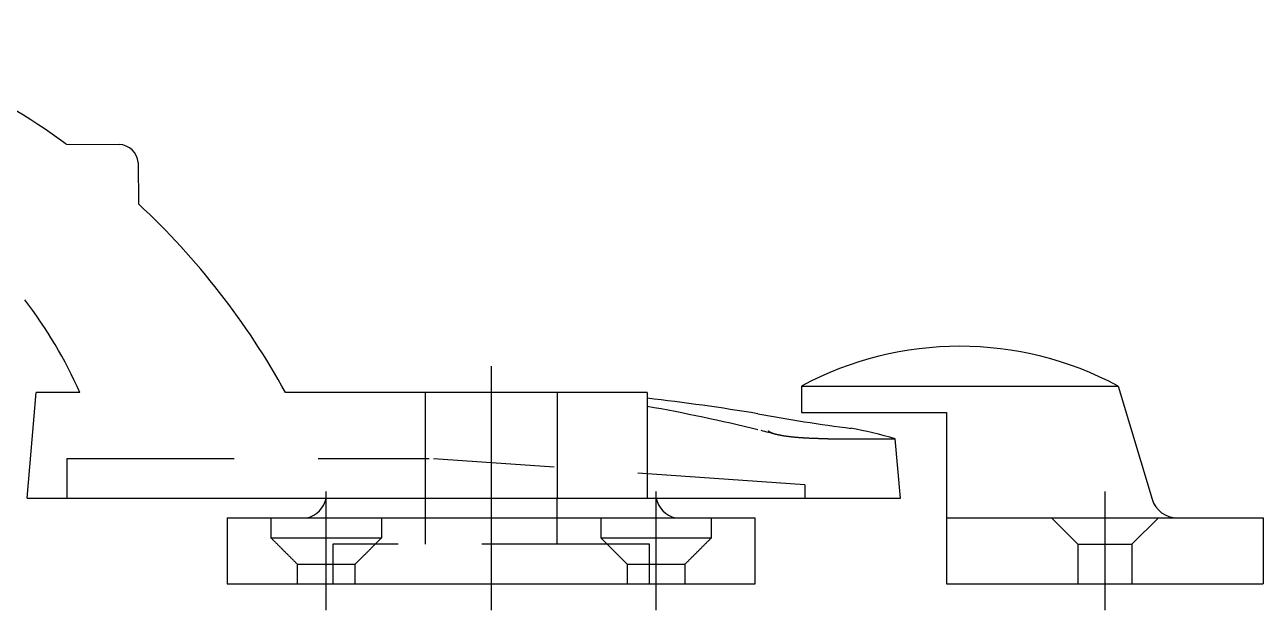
# Model space of a CAD drawing. Extents: x -128 to 60, y -136 to 42.
# Drawn here: x -35.4 to 58.5, y -119.2 to -74.8 of the extents above; entities that cross this region are included whole.
import ezdxf

# ---------------------------------------------------------------- set-up
doc = ezdxf.new("R2010")
doc.units = 0
doc.linetypes.add('CENTER', pattern=[50.8, 31.75, -6.35, 6.35, -6.35])
doc.linetypes.add('DASHED', pattern=[19.05, 12.7, -6.35])
doc.layers.get('0').update_dxf_attribs({"linetype": 'CONTINUOUS'})
doc.layers.add('CENTER', color=1, linetype='CONTINUOUS')

msp = doc.modelspace()

# ---------------------------------------------------------------- linework, layer by layer
at = {"color": 7, "linetype": 'CONTINUOUS'}
for p, q in [((-32.24, -83.819), (-28.205, -83.838)), ((-26.789, -85.209), (-26.754, -88.353)), ((23.492, -102.155), (47.492, -102.155)), ((23.492, -102.155), (23.492, -104.155)), ((47.492, -102.155), (50.064, -110.73)), ((-35.2, -110.655), (-34.5, -102.659)), ((-31.2, -102.659), (-34.5, -102.659)), ((11.8, -102.659), (-15.604, -102.659)), ((11.8, -102.659), (11.8, -110.655)), ((23.492, -104.155), (34.492, -104.155)), ((34.492, -104.155), (34.492, -109.656)), ((25.498, -106.155), (30.606, -106.155)), ((31, -110.655), (30.606, -106.155)), ((34.492, -109.656), (34.492, -117.155)), ((-35.2, -110.655), (31, -110.655)), ((-12.522, -110.655), (12.478, -110.655)), ((-20.022, -112.155), (19.978, -112.155)), ((-20.022, -112.155), (-20.022, -117.155)), ((19.978, -117.155), (19.978, -112.155)), ((34.492, -112.155), (58.492, -112.155)), ((58.492, -112.155), (58.492, -117.155)), ((-20.022, -117.155), (19.978, -117.155)), ((34.492, -117.155), (58.492, -117.155))]:
    msp.add_line(p, q, dxfattribs=at)
at = {"color": 3, "linetype": 'DASHED'}
for p, q in [((-5.024, -102.649), (-5.024, -110.645)), ((4.979, -102.659), (4.979, -110.655)), ((-32.19, -107.645), (-32.19, -110.645)), ((-32.19, -107.655), (-4.732, -107.655)), ((23.762, -109.655), (-4.398, -107.667)), ((23.762, -109.655), (23.762, -110.655)), ((42.442, -112.155), (44.442, -114.155)), ((50.542, -112.155), (48.542, -114.155)), ((-16.722, -113.655), (-8.322, -113.655)), ((11.978, -114.155), (-12.022, -114.155)), ((8.278, -113.655), (16.678, -113.655)), ((44.442, -114.155), (44.442, -117.155)), ((44.442, -114.155), (48.542, -114.155)), ((48.542, -114.155), (48.542, -117.155)), ((-14.722, -115.655), (-10.322, -115.655)), ((10.278, -115.655), (14.678, -115.655))]:
    msp.add_line(p, q, dxfattribs=at)
at = {"color": 7, "linetype": 'CONTINUOUS'}
msp.add_polyline3d([(25.498, -106.155, 0), (25.445, -106.155, 0), (25.393, -106.155, 0), (25.34, -106.155, 0), (25.288, -106.155, 0), (25.235, -106.154, 0), (25.183, -106.154, 0), (25.13, -106.153, 0), (25.078, -106.153, 0), (25.026, -106.152, 0), (24.973, -106.151, 0), (24.921, -106.15, 0), (24.869, -106.149, 0), (24.817, -106.148, 0), (24.765, -106.147, 0), (24.713, -106.146, 0), (24.662, -106.144, 0), (24.61, -106.143, 0), (24.558, -106.141, 0), (24.507, -106.14, 0), (24.456, -106.138, 0), (24.405, -106.136, 0), (24.354, -106.134, 0), (24.303, -106.132, 0), (24.252, -106.13, 0), (24.202, -106.128, 0), (24.151, -106.126, 0), (24.101, -106.124, 0), (24.052, -106.121, 0), (24.002, -106.119, 0), (23.952, -106.116, 0), (23.903, -106.114, 0), (23.854, -106.111, 0), (23.805, -106.108, 0), (23.756, -106.105, 0), (23.708, -106.102, 0), (23.66, -106.099, 0), (23.612, -106.096, 0), (23.564, -106.093, 0), (23.517, -106.09, 0), (23.47, -106.086, 0), (23.423, -106.083, 0), (23.376, -106.079, 0), (23.33, -106.076, 0), (23.284, -106.072, 0), (23.238, -106.068, 0), (23.193, -106.065, 0), (23.148, -106.061, 0), (23.103, -106.057, 0), (23.059, -106.053, 0), (23.015, -106.048, 0), (22.971, -106.044, 0), (22.927, -106.04, 0), (22.884, -106.036, 0), (22.842, -106.031, 0), (22.799, -106.027, 0), (22.757, -106.022, 0), (22.716, -106.018, 0), (22.674, -106.013, 0), (22.634, -106.008, 0), (22.593, -106.003, 0), (22.553, -105.998, 0), (22.514, -105.994, 0), (22.474, -105.988, 0), (22.435, -105.983, 0), (22.397, -105.978, 0), (22.359, -105.973, 0), (22.321, -105.968, 0), (22.284, -105.962, 0), (22.247, -105.957, 0), (22.211, -105.951, 0), (22.175, -105.946, 0), (22.14, -105.94, 0), (22.105, -105.935, 0), (22.071, -105.929, 0), (22.037, -105.923, 0), (22.003, -105.917, 0), (21.97, -105.912, 0), (21.938, -105.906, 0), (21.905, -105.9, 0), (21.874, -105.894, 0), (21.843, -105.888, 0), (21.812, -105.881, 0), (21.782, -105.875, 0), (21.752, -105.869, 0), (21.723, -105.863, 0), (21.695, -105.856, 0), (21.667, -105.85, 0), (21.639, -105.843, 0), (21.612, -105.837, 0), (21.586, -105.83, 0), (21.56, -105.824, 0), (21.534, -105.817, 0), (21.509, -105.811, 0), (21.485, -105.804, 0), (21.461, -105.797, 0), (21.438, -105.79, 0), (21.415, -105.784, 0), (21.393, -105.777, 0), (21.371, -105.77, 0), (21.35, -105.763, 0), (21.33, -105.756, 0), (21.31, -105.749, 0), (21.291, -105.742, 0), (21.272, -105.735, 0), (21.254, -105.728, 0), (21.236, -105.721, 0), (21.219, -105.714, 0), (21.203, -105.706, 0), (21.187, -105.699, 0), (21.171, -105.692, 0), (21.157, -105.685, 0), (21.143, -105.677, 0), (21.129, -105.67, 0), (21.116, -105.663, 0), (21.104, -105.656, 0), (21.092, -105.648, 0), (21.081, -105.641, 0), (21.07, -105.633, 0), (21.061, -105.626, 0), (21.051, -105.619, 0), (21.042, -105.611, 0), (21.034, -105.604, 0), (21.027, -105.596, 0), (21.02, -105.589, 0), (21.014, -105.581, 0), (21.008, -105.574, 0), (21.003, -105.566, 0), (20.998, -105.559, 0)], dxfattribs=at)
at = {"color": 3}
for points in [[(-5.022, -110.655, 0), (-5.022, -110.711, 0), (-5.022, -110.767, 0), (-5.022, -110.822, 0), (-5.022, -110.878, 0), (-5.022, -110.933, 0), (-5.022, -110.989, 0), (-5.022, -111.044, 0), (-5.022, -111.1, 0), (-5.022, -111.155, 0), (-5.022, -111.211, 0), (-5.022, -111.267, 0), (-5.022, -111.322, 0), (-5.022, -111.378, 0), (-5.022, -111.433, 0), (-5.022, -111.489, 0), (-5.022, -111.544, 0), (-5.022, -111.6, 0), (-5.022, -111.655, 0), (-5.022, -111.711, 0), (-5.022, -111.767, 0), (-5.022, -111.822, 0), (-5.022, -111.878, 0), (-5.022, -111.933, 0), (-5.022, -111.989, 0), (-5.022, -112.044, 0), (-5.022, -112.1, 0), (-5.022, -112.155, 0), (-5.022, -112.211, 0), (-5.022, -112.267, 0), (-5.022, -112.322, 0), (-5.022, -112.378, 0), (-5.022, -112.433, 0), (-5.022, -112.489, 0), (-5.022, -112.544, 0), (-5.022, -112.6, 0), (-5.022, -112.655, 0), (-5.022, -112.711, 0), (-5.022, -112.767, 0), (-5.022, -112.822, 0), (-5.022, -112.878, 0), (-5.022, -112.933, 0), (-5.022, -112.989, 0), (-5.022, -113.044, 0), (-5.022, -113.1, 0), (-5.022, -113.155, 0), (-5.022, -113.211, 0), (-5.022, -113.267, 0), (-5.022, -113.322, 0), (-5.022, -113.378, 0), (-5.022, -113.433, 0), (-5.022, -113.489, 0), (-5.022, -113.544, 0), (-5.022, -113.6, 0), (-5.022, -113.655, 0), (-5.022, -113.711, 0), (-5.022, -113.767, 0), (-5.022, -113.822, 0), (-5.022, -113.878, 0), (-5.022, -113.933, 0), (-5.022, -113.989, 0), (-5.022, -114.044, 0), (-5.022, -114.1, 0), (-5.022, -114.155, 0)], [(4.978, -114.155, 0), (4.978, -114.1, 0), (4.978, -114.044, 0), (4.978, -113.989, 0), (4.978, -113.933, 0), (4.978, -113.878, 0), (4.978, -113.822, 0), (4.978, -113.767, 0), (4.978, -113.711, 0), (4.978, -113.655, 0), (4.978, -113.6, 0), (4.978, -113.544, 0), (4.978, -113.489, 0), (4.978, -113.433, 0), (4.978, -113.378, 0), (4.978, -113.322, 0), (4.978, -113.267, 0), (4.978, -113.211, 0), (4.978, -113.155, 0), (4.978, -113.1, 0), (4.978, -113.044, 0), (4.978, -112.989, 0), (4.978, -112.933, 0), (4.978, -112.878, 0), (4.978, -112.822, 0), (4.978, -112.767, 0), (4.978, -112.711, 0), (4.978, -112.655, 0), (4.978, -112.6, 0), (4.978, -112.544, 0), (4.978, -112.489, 0), (4.978, -112.433, 0), (4.978, -112.378, 0), (4.978, -112.322, 0), (4.978, -112.267, 0), (4.978, -112.211, 0), (4.978, -112.155, 0), (4.978, -112.1, 0), (4.978, -112.044, 0), (4.978, -111.989, 0), (4.978, -111.933, 0), (4.978, -111.878, 0), (4.978, -111.822, 0), (4.978, -111.767, 0), (4.978, -111.711, 0), (4.978, -111.655, 0), (4.978, -111.6, 0), (4.978, -111.544, 0), (4.978, -111.489, 0), (4.978, -111.433, 0), (4.978, -111.378, 0), (4.978, -111.322, 0), (4.978, -111.267, 0), (4.978, -111.211, 0), (4.978, -111.155, 0), (4.978, -111.1, 0), (4.978, -111.044, 0), (4.978, -110.989, 0), (4.978, -110.933, 0), (4.978, -110.878, 0), (4.978, -110.822, 0), (4.978, -110.767, 0), (4.978, -110.711, 0), (4.978, -110.655, 0)], [(-16.722, -112.155, 0), (-16.722, -112.179, 0), (-16.722, -112.203, 0), (-16.722, -112.227, 0), (-16.722, -112.251, 0), (-16.722, -112.274, 0), (-16.722, -112.298, 0), (-16.722, -112.322, 0), (-16.722, -112.346, 0), (-16.722, -112.37, 0), (-16.722, -112.394, 0), (-16.722, -112.417, 0), (-16.722, -112.441, 0), (-16.722, -112.465, 0), (-16.722, -112.489, 0), (-16.722, -112.513, 0), (-16.722, -112.536, 0), (-16.722, -112.56, 0), (-16.722, -112.584, 0), (-16.722, -112.608, 0), (-16.722, -112.632, 0), (-16.722, -112.655, 0), (-16.722, -112.679, 0), (-16.722, -112.703, 0), (-16.722, -112.727, 0), (-16.722, -112.751, 0), (-16.722, -112.774, 0), (-16.722, -112.798, 0), (-16.722, -112.822, 0), (-16.722, -112.846, 0), (-16.722, -112.87, 0), (-16.722, -112.894, 0), (-16.722, -112.917, 0), (-16.722, -112.941, 0), (-16.722, -112.965, 0), (-16.722, -112.989, 0), (-16.722, -113.013, 0), (-16.722, -113.036, 0), (-16.722, -113.06, 0), (-16.722, -113.084, 0), (-16.722, -113.108, 0), (-16.722, -113.132, 0), (-16.722, -113.155, 0), (-16.722, -113.179, 0), (-16.722, -113.203, 0), (-16.722, -113.227, 0), (-16.722, -113.251, 0), (-16.722, -113.274, 0), (-16.722, -113.298, 0), (-16.722, -113.322, 0), (-16.722, -113.346, 0), (-16.722, -113.37, 0), (-16.722, -113.394, 0), (-16.722, -113.417, 0), (-16.722, -113.441, 0), (-16.722, -113.465, 0), (-16.722, -113.489, 0), (-16.722, -113.513, 0), (-16.722, -113.536, 0), (-16.722, -113.56, 0), (-16.722, -113.584, 0), (-16.722, -113.608, 0), (-16.722, -113.632, 0), (-16.722, -113.655, 0)], [(-8.322, -113.655, 0), (-8.322, -113.632, 0), (-8.322, -113.608, 0), (-8.322, -113.584, 0), (-8.322, -113.56, 0), (-8.322, -113.536, 0), (-8.322, -113.513, 0), (-8.322, -113.489, 0), (-8.322, -113.465, 0), (-8.322, -113.441, 0), (-8.322, -113.417, 0), (-8.322, -113.394, 0), (-8.322, -113.37, 0), (-8.322, -113.346, 0), (-8.322, -113.322, 0), (-8.322, -113.298, 0), (-8.322, -113.274, 0), (-8.322, -113.251, 0), (-8.322, -113.227, 0), (-8.322, -113.203, 0), (-8.322, -113.179, 0), (-8.322, -113.155, 0), (-8.322, -113.132, 0), (-8.322, -113.108, 0), (-8.322, -113.084, 0), (-8.322, -113.06, 0), (-8.322, -113.036, 0), (-8.322, -113.013, 0), (-8.322, -112.989, 0), (-8.322, -112.965, 0), (-8.322, -112.941, 0), (-8.322, -112.917, 0), (-8.322, -112.894, 0), (-8.322, -112.87, 0), (-8.322, -112.846, 0), (-8.322, -112.822, 0), (-8.322, -112.798, 0), (-8.322, -112.774, 0), (-8.322, -112.751, 0), (-8.322, -112.727, 0), (-8.322, -112.703, 0), (-8.322, -112.679, 0), (-8.322, -112.655, 0), (-8.322, -112.632, 0), (-8.322, -112.608, 0), (-8.322, -112.584, 0), (-8.322, -112.56, 0), (-8.322, -112.536, 0), (-8.322, -112.513, 0), (-8.322, -112.489, 0), (-8.322, -112.465, 0), (-8.322, -112.441, 0), (-8.322, -112.417, 0), (-8.322, -112.394, 0), (-8.322, -112.37, 0), (-8.322, -112.346, 0), (-8.322, -112.322, 0), (-8.322, -112.298, 0), (-8.322, -112.274, 0), (-8.322, -112.251, 0), (-8.322, -112.227, 0), (-8.322, -112.203, 0), (-8.322, -112.179, 0), (-8.322, -112.155, 0)], [(8.278, -112.155, 0), (8.278, -112.179, 0), (8.278, -112.203, 0), (8.278, -112.227, 0), (8.278, -112.251, 0), (8.278, -112.274, 0), (8.278, -112.298, 0), (8.278, -112.322, 0), (8.278, -112.346, 0), (8.278, -112.37, 0), (8.278, -112.394, 0), (8.278, -112.417, 0), (8.278, -112.441, 0), (8.278, -112.465, 0), (8.278, -112.489, 0), (8.278, -112.513, 0), (8.278, -112.536, 0), (8.278, -112.56, 0), (8.278, -112.584, 0), (8.278, -112.608, 0), (8.278, -112.632, 0), (8.278, -112.655, 0), (8.278, -112.679, 0), (8.278, -112.703, 0), (8.278, -112.727, 0), (8.278, -112.751, 0), (8.278, -112.774, 0), (8.278, -112.798, 0), (8.278, -112.822, 0), (8.278, -112.846, 0), (8.278, -112.87, 0), (8.278, -112.894, 0), (8.278, -112.917, 0), (8.278, -112.941, 0), (8.278, -112.965, 0), (8.278, -112.989, 0), (8.278, -113.013, 0), (8.278, -113.036, 0), (8.278, -113.06, 0), (8.278, -113.084, 0), (8.278, -113.108, 0), (8.278, -113.132, 0), (8.278, -113.155, 0), (8.278, -113.179, 0), (8.278, -113.203, 0), (8.278, -113.227, 0), (8.278, -113.251, 0), (8.278, -113.274, 0), (8.278, -113.298, 0), (8.278, -113.322, 0), (8.278, -113.346, 0), (8.278, -113.37, 0), (8.278, -113.394, 0), (8.278, -113.417, 0), (8.278, -113.441, 0), (8.278, -113.465, 0), (8.278, -113.489, 0), (8.278, -113.513, 0), (8.278, -113.536, 0), (8.278, -113.56, 0), (8.278, -113.584, 0), (8.278, -113.608, 0), (8.278, -113.632, 0), (8.278, -113.655, 0)], [(16.678, -113.655, 0), (16.678, -113.632, 0), (16.678, -113.608, 0), (16.678, -113.584, 0), (16.678, -113.56, 0), (16.678, -113.536, 0), (16.678, -113.513, 0), (16.678, -113.489, 0), (16.678, -113.465, 0), (16.678, -113.441, 0), (16.678, -113.417, 0), (16.678, -113.394, 0), (16.678, -113.37, 0), (16.678, -113.346, 0), (16.678, -113.322, 0), (16.678, -113.298, 0), (16.678, -113.274, 0), (16.678, -113.251, 0), (16.678, -113.227, 0), (16.678, -113.203, 0), (16.678, -113.179, 0), (16.678, -113.155, 0), (16.678, -113.132, 0), (16.678, -113.108, 0), (16.678, -113.084, 0), (16.678, -113.06, 0), (16.678, -113.036, 0), (16.678, -113.013, 0), (16.678, -112.989, 0), (16.678, -112.965, 0), (16.678, -112.941, 0), (16.678, -112.917, 0), (16.678, -112.894, 0), (16.678, -112.87, 0), (16.678, -112.846, 0), (16.678, -112.822, 0), (16.678, -112.798, 0), (16.678, -112.774, 0), (16.678, -112.751, 0), (16.678, -112.727, 0), (16.678, -112.703, 0), (16.678, -112.679, 0), (16.678, -112.655, 0), (16.678, -112.632, 0), (16.678, -112.608, 0), (16.678, -112.584, 0), (16.678, -112.56, 0), (16.678, -112.536, 0), (16.678, -112.513, 0), (16.678, -112.489, 0), (16.678, -112.465, 0), (16.678, -112.441, 0), (16.678, -112.417, 0), (16.678, -112.394, 0), (16.678, -112.37, 0), (16.678, -112.346, 0), (16.678, -112.322, 0), (16.678, -112.298, 0), (16.678, -112.274, 0), (16.678, -112.251, 0), (16.678, -112.227, 0), (16.678, -112.203, 0), (16.678, -112.179, 0), (16.678, -112.155, 0)], [(-16.722, -113.655, 0), (-16.691, -113.687, 0), (-16.659, -113.719, 0), (-16.627, -113.751, 0), (-16.595, -113.782, 0), (-16.564, -113.814, 0), (-16.532, -113.846, 0), (-16.5, -113.878, 0), (-16.468, -113.909, 0), (-16.437, -113.941, 0), (-16.405, -113.973, 0), (-16.373, -114.005, 0), (-16.341, -114.036, 0), (-16.31, -114.068, 0), (-16.278, -114.1, 0), (-16.246, -114.132, 0), (-16.214, -114.163, 0), (-16.183, -114.195, 0), (-16.151, -114.227, 0), (-16.119, -114.259, 0), (-16.087, -114.29, 0), (-16.056, -114.322, 0), (-16.024, -114.354, 0), (-15.992, -114.386, 0), (-15.96, -114.417, 0), (-15.929, -114.449, 0), (-15.897, -114.481, 0), (-15.865, -114.513, 0), (-15.834, -114.544, 0), (-15.802, -114.576, 0), (-15.77, -114.608, 0), (-15.738, -114.64, 0), (-15.707, -114.671, 0), (-15.675, -114.703, 0), (-15.643, -114.735, 0), (-15.611, -114.767, 0), (-15.579, -114.798, 0), (-15.548, -114.83, 0), (-15.516, -114.862, 0), (-15.484, -114.894, 0), (-15.453, -114.925, 0), (-15.421, -114.957, 0), (-15.389, -114.989, 0), (-15.357, -115.02, 0), (-15.325, -115.052, 0), (-15.294, -115.084, 0), (-15.262, -115.116, 0), (-15.23, -115.147, 0), (-15.198, -115.179, 0), (-15.167, -115.211, 0), (-15.135, -115.243, 0), (-15.103, -115.274, 0), (-15.072, -115.306, 0), (-15.04, -115.338, 0), (-15.008, -115.37, 0), (-14.976, -115.401, 0), (-14.945, -115.433, 0), (-14.913, -115.465, 0), (-14.881, -115.497, 0), (-14.849, -115.528, 0), (-14.818, -115.56, 0), (-14.786, -115.592, 0), (-14.754, -115.624, 0), (-14.722, -115.655, 0)], [(-12.022, -114.155, 0), (-12.022, -114.203, 0), (-12.022, -114.251, 0), (-12.022, -114.298, 0), (-12.022, -114.346, 0), (-12.022, -114.394, 0), (-12.022, -114.441, 0), (-12.022, -114.489, 0), (-12.022, -114.536, 0), (-12.022, -114.584, 0), (-12.022, -114.632, 0), (-12.022, -114.679, 0), (-12.022, -114.727, 0), (-12.022, -114.774, 0), (-12.022, -114.822, 0), (-12.022, -114.87, 0), (-12.022, -114.917, 0), (-12.022, -114.965, 0), (-12.022, -115.013, 0), (-12.022, -115.06, 0), (-12.022, -115.108, 0), (-12.022, -115.155, 0), (-12.022, -115.203, 0), (-12.022, -115.251, 0), (-12.022, -115.298, 0), (-12.022, -115.346, 0), (-12.022, -115.394, 0), (-12.022, -115.441, 0), (-12.022, -115.489, 0), (-12.022, -115.536, 0), (-12.022, -115.584, 0), (-12.022, -115.632, 0), (-12.022, -115.679, 0), (-12.022, -115.727, 0), (-12.022, -115.774, 0), (-12.022, -115.822, 0), (-12.022, -115.87, 0), (-12.022, -115.917, 0), (-12.022, -115.965, 0), (-12.022, -116.013, 0), (-12.022, -116.06, 0), (-12.022, -116.108, 0), (-12.022, -116.155, 0), (-12.022, -116.203, 0), (-12.022, -116.251, 0), (-12.022, -116.298, 0), (-12.022, -116.346, 0), (-12.022, -116.394, 0), (-12.022, -116.441, 0), (-12.022, -116.489, 0), (-12.022, -116.536, 0), (-12.022, -116.584, 0), (-12.022, -116.632, 0), (-12.022, -116.679, 0), (-12.022, -116.727, 0), (-12.022, -116.774, 0), (-12.022, -116.822, 0), (-12.022, -116.87, 0), (-12.022, -116.917, 0), (-12.022, -116.965, 0), (-12.022, -117.013, 0), (-12.022, -117.06, 0), (-12.022, -117.108, 0), (-12.022, -117.155, 0)], [(-10.322, -115.655, 0), (-10.291, -115.624, 0), (-10.259, -115.592, 0), (-10.227, -115.56, 0), (-10.195, -115.528, 0), (-10.164, -115.497, 0), (-10.132, -115.465, 0), (-10.1, -115.433, 0), (-10.068, -115.401, 0), (-10.037, -115.37, 0), (-10.005, -115.338, 0), (-9.973, -115.306, 0), (-9.941, -115.274, 0), (-9.91, -115.243, 0), (-9.878, -115.211, 0), (-9.846, -115.179, 0), (-9.814, -115.147, 0), (-9.783, -115.116, 0), (-9.751, -115.084, 0), (-9.719, -115.052, 0), (-9.687, -115.02, 0), (-9.656, -114.989, 0), (-9.624, -114.957, 0), (-9.592, -114.925, 0), (-9.56, -114.894, 0), (-9.529, -114.862, 0), (-9.497, -114.83, 0), (-9.465, -114.798, 0), (-9.433, -114.767, 0), (-9.402, -114.735, 0), (-9.37, -114.703, 0), (-9.338, -114.671, 0), (-9.306, -114.64, 0), (-9.275, -114.608, 0), (-9.243, -114.576, 0), (-9.211, -114.544, 0), (-9.179, -114.513, 0), (-9.148, -114.481, 0), (-9.116, -114.449, 0), (-9.084, -114.417, 0), (-9.053, -114.386, 0), (-9.021, -114.354, 0), (-8.989, -114.322, 0), (-8.957, -114.29, 0), (-8.926, -114.259, 0), (-8.894, -114.227, 0), (-8.862, -114.195, 0), (-8.83, -114.163, 0), (-8.799, -114.132, 0), (-8.767, -114.1, 0), (-8.735, -114.068, 0), (-8.703, -114.036, 0), (-8.672, -114.005, 0), (-8.64, -113.973, 0), (-8.608, -113.941, 0), (-8.576, -113.909, 0), (-8.545, -113.878, 0), (-8.513, -113.846, 0), (-8.481, -113.814, 0), (-8.449, -113.782, 0), (-8.418, -113.751, 0), (-8.386, -113.719, 0), (-8.354, -113.687, 0), (-8.322, -113.655, 0)], [(8.278, -113.655, 0), (8.309, -113.687, 0), (8.341, -113.719, 0), (8.373, -113.751, 0), (8.405, -113.782, 0), (8.436, -113.814, 0), (8.468, -113.846, 0), (8.5, -113.878, 0), (8.532, -113.909, 0), (8.563, -113.941, 0), (8.595, -113.973, 0), (8.627, -114.005, 0), (8.659, -114.036, 0), (8.69, -114.068, 0), (8.722, -114.1, 0), (8.754, -114.132, 0), (8.786, -114.163, 0), (8.817, -114.195, 0), (8.849, -114.227, 0), (8.881, -114.259, 0), (8.913, -114.29, 0), (8.944, -114.322, 0), (8.976, -114.354, 0), (9.008, -114.386, 0), (9.04, -114.417, 0), (9.071, -114.449, 0), (9.103, -114.481, 0), (9.135, -114.513, 0), (9.167, -114.544, 0), (9.198, -114.576, 0), (9.23, -114.608, 0), (9.262, -114.64, 0), (9.294, -114.671, 0), (9.325, -114.703, 0), (9.357, -114.735, 0), (9.389, -114.767, 0), (9.421, -114.798, 0), (9.452, -114.83, 0), (9.484, -114.862, 0), (9.516, -114.894, 0), (9.547, -114.925, 0), (9.579, -114.957, 0), (9.611, -114.989, 0), (9.643, -115.02, 0), (9.674, -115.052, 0), (9.706, -115.084, 0), (9.738, -115.116, 0), (9.77, -115.147, 0), (9.801, -115.179, 0), (9.833, -115.211, 0), (9.865, -115.243, 0), (9.897, -115.274, 0), (9.928, -115.306, 0), (9.96, -115.338, 0), (9.992, -115.37, 0), (10.024, -115.401, 0), (10.055, -115.433, 0), (10.087, -115.465, 0), (10.119, -115.497, 0), (10.151, -115.528, 0), (10.182, -115.56, 0), (10.214, -115.592, 0), (10.246, -115.624, 0), (10.278, -115.655, 0)], [(11.978, -117.155, 0), (11.978, -117.108, 0), (11.978, -117.06, 0), (11.978, -117.013, 0), (11.978, -116.965, 0), (11.978, -116.917, 0), (11.978, -116.87, 0), (11.978, -116.822, 0), (11.978, -116.774, 0), (11.978, -116.727, 0), (11.978, -116.679, 0), (11.978, -116.632, 0), (11.978, -116.584, 0), (11.978, -116.536, 0), (11.978, -116.489, 0), (11.978, -116.441, 0), (11.978, -116.394, 0), (11.978, -116.346, 0), (11.978, -116.298, 0), (11.978, -116.251, 0), (11.978, -116.203, 0), (11.978, -116.155, 0), (11.978, -116.108, 0), (11.978, -116.06, 0), (11.978, -116.013, 0), (11.978, -115.965, 0), (11.978, -115.917, 0), (11.978, -115.87, 0), (11.978, -115.822, 0), (11.978, -115.774, 0), (11.978, -115.727, 0), (11.978, -115.679, 0), (11.978, -115.632, 0), (11.978, -115.584, 0), (11.978, -115.536, 0), (11.978, -115.489, 0), (11.978, -115.441, 0), (11.978, -115.394, 0), (11.978, -115.346, 0), (11.978, -115.298, 0), (11.978, -115.251, 0), (11.978, -115.203, 0), (11.978, -115.155, 0), (11.978, -115.108, 0), (11.978, -115.06, 0), (11.978, -115.013, 0), (11.978, -114.965, 0), (11.978, -114.917, 0), (11.978, -114.87, 0), (11.978, -114.822, 0), (11.978, -114.774, 0), (11.978, -114.727, 0), (11.978, -114.679, 0), (11.978, -114.632, 0), (11.978, -114.584, 0), (11.978, -114.536, 0), (11.978, -114.489, 0), (11.978, -114.441, 0), (11.978, -114.394, 0), (11.978, -114.346, 0), (11.978, -114.298, 0), (11.978, -114.251, 0), (11.978, -114.203, 0), (11.978, -114.155, 0)], [(14.678, -115.655, 0), (14.709, -115.624, 0), (14.741, -115.592, 0), (14.773, -115.56, 0), (14.805, -115.528, 0), (14.836, -115.497, 0), (14.868, -115.465, 0), (14.9, -115.433, 0), (14.932, -115.401, 0), (14.963, -115.37, 0), (14.995, -115.338, 0), (15.027, -115.306, 0), (15.059, -115.274, 0), (15.09, -115.243, 0), (15.122, -115.211, 0), (15.154, -115.179, 0), (15.186, -115.147, 0), (15.217, -115.116, 0), (15.249, -115.084, 0), (15.281, -115.052, 0), (15.313, -115.02, 0), (15.344, -114.989, 0), (15.376, -114.957, 0), (15.408, -114.925, 0), (15.44, -114.894, 0), (15.471, -114.862, 0), (15.503, -114.83, 0), (15.535, -114.798, 0), (15.566, -114.767, 0), (15.598, -114.735, 0), (15.63, -114.703, 0), (15.662, -114.671, 0), (15.694, -114.64, 0), (15.725, -114.608, 0), (15.757, -114.576, 0), (15.789, -114.544, 0), (15.82, -114.513, 0), (15.852, -114.481, 0), (15.884, -114.449, 0), (15.916, -114.417, 0), (15.947, -114.386, 0), (15.979, -114.354, 0), (16.011, -114.322, 0), (16.043, -114.29, 0), (16.075, -114.259, 0), (16.106, -114.227, 0), (16.138, -114.195, 0), (16.17, -114.163, 0), (16.201, -114.132, 0), (16.233, -114.1, 0), (16.265, -114.068, 0), (16.297, -114.036, 0), (16.328, -114.005, 0), (16.36, -113.973, 0), (16.392, -113.941, 0), (16.424, -113.909, 0), (16.455, -113.878, 0), (16.487, -113.846, 0), (16.519, -113.814, 0), (16.551, -113.782, 0), (16.582, -113.751, 0), (16.614, -113.719, 0), (16.646, -113.687, 0), (16.678, -113.655, 0)], [(-14.722, -115.655, 0), (-14.722, -115.679, 0), (-14.722, -115.703, 0), (-14.722, -115.727, 0), (-14.722, -115.751, 0), (-14.722, -115.774, 0), (-14.722, -115.798, 0), (-14.722, -115.822, 0), (-14.722, -115.846, 0), (-14.722, -115.87, 0), (-14.722, -115.894, 0), (-14.722, -115.917, 0), (-14.722, -115.941, 0), (-14.722, -115.965, 0), (-14.722, -115.989, 0), (-14.722, -116.013, 0), (-14.722, -116.036, 0), (-14.722, -116.06, 0), (-14.722, -116.084, 0), (-14.722, -116.108, 0), (-14.722, -116.132, 0), (-14.722, -116.155, 0), (-14.722, -116.179, 0), (-14.722, -116.203, 0), (-14.722, -116.227, 0), (-14.722, -116.251, 0), (-14.722, -116.274, 0), (-14.722, -116.298, 0), (-14.722, -116.322, 0), (-14.722, -116.346, 0), (-14.722, -116.37, 0), (-14.722, -116.394, 0), (-14.722, -116.417, 0), (-14.722, -116.441, 0), (-14.722, -116.465, 0), (-14.722, -116.489, 0), (-14.722, -116.513, 0), (-14.722, -116.536, 0), (-14.722, -116.56, 0), (-14.722, -116.584, 0), (-14.722, -116.608, 0), (-14.722, -116.632, 0), (-14.722, -116.655, 0), (-14.722, -116.679, 0), (-14.722, -116.703, 0), (-14.722, -116.727, 0), (-14.722, -116.751, 0), (-14.722, -116.774, 0), (-14.722, -116.798, 0), (-14.722, -116.822, 0), (-14.722, -116.846, 0), (-14.722, -116.87, 0), (-14.722, -116.894, 0), (-14.722, -116.917, 0), (-14.722, -116.941, 0), (-14.722, -116.965, 0), (-14.722, -116.989, 0), (-14.722, -117.013, 0), (-14.722, -117.036, 0), (-14.722, -117.06, 0), (-14.722, -117.084, 0), (-14.722, -117.108, 0), (-14.722, -117.132, 0), (-14.722, -117.155, 0)], [(-10.322, -117.155, 0), (-10.322, -117.132, 0), (-10.322, -117.108, 0), (-10.322, -117.084, 0), (-10.322, -117.06, 0), (-10.322, -117.036, 0), (-10.322, -117.013, 0), (-10.322, -116.989, 0), (-10.322, -116.965, 0), (-10.322, -116.941, 0), (-10.322, -116.917, 0), (-10.322, -116.894, 0), (-10.322, -116.87, 0), (-10.322, -116.846, 0), (-10.322, -116.822, 0), (-10.322, -116.798, 0), (-10.322, -116.774, 0), (-10.322, -116.751, 0), (-10.322, -116.727, 0), (-10.322, -116.703, 0), (-10.322, -116.679, 0), (-10.322, -116.655, 0), (-10.322, -116.632, 0), (-10.322, -116.608, 0), (-10.322, -116.584, 0), (-10.322, -116.56, 0), (-10.322, -116.536, 0), (-10.322, -116.513, 0), (-10.322, -116.489, 0), (-10.322, -116.465, 0), (-10.322, -116.441, 0), (-10.322, -116.417, 0), (-10.322, -116.394, 0), (-10.322, -116.37, 0), (-10.322, -116.346, 0), (-10.322, -116.322, 0), (-10.322, -116.298, 0), (-10.322, -116.274, 0), (-10.322, -116.251, 0), (-10.322, -116.227, 0), (-10.322, -116.203, 0), (-10.322, -116.179, 0), (-10.322, -116.155, 0), (-10.322, -116.132, 0), (-10.322, -116.108, 0), (-10.322, -116.084, 0), (-10.322, -116.06, 0), (-10.322, -116.036, 0), (-10.322, -116.013, 0), (-10.322, -115.989, 0), (-10.322, -115.965, 0), (-10.322, -115.941, 0), (-10.322, -115.917, 0), (-10.322, -115.894, 0), (-10.322, -115.87, 0), (-10.322, -115.846, 0), (-10.322, -115.822, 0), (-10.322, -115.798, 0), (-10.322, -115.774, 0), (-10.322, -115.751, 0), (-10.322, -115.727, 0), (-10.322, -115.703, 0), (-10.322, -115.679, 0), (-10.322, -115.655, 0)], [(10.278, -115.655, 0), (10.278, -115.679, 0), (10.278, -115.703, 0), (10.278, -115.727, 0), (10.278, -115.751, 0), (10.278, -115.774, 0), (10.278, -115.798, 0), (10.278, -115.822, 0), (10.278, -115.846, 0), (10.278, -115.87, 0), (10.278, -115.894, 0), (10.278, -115.917, 0), (10.278, -115.941, 0), (10.278, -115.965, 0), (10.278, -115.989, 0), (10.278, -116.013, 0), (10.278, -116.036, 0), (10.278, -116.06, 0), (10.278, -116.084, 0), (10.278, -116.108, 0), (10.278, -116.132, 0), (10.278, -116.155, 0), (10.278, -116.179, 0), (10.278, -116.203, 0), (10.278, -116.227, 0), (10.278, -116.251, 0), (10.278, -116.274, 0), (10.278, -116.298, 0), (10.278, -116.322, 0), (10.278, -116.346, 0), (10.278, -116.37, 0), (10.278, -116.394, 0), (10.278, -116.417, 0), (10.278, -116.441, 0), (10.278, -116.465, 0), (10.278, -116.489, 0), (10.278, -116.513, 0), (10.278, -116.536, 0), (10.278, -116.56, 0), (10.278, -116.584, 0), (10.278, -116.608, 0), (10.278, -116.632, 0), (10.278, -116.655, 0), (10.278, -116.679, 0), (10.278, -116.703, 0), (10.278, -116.727, 0), (10.278, -116.751, 0), (10.278, -116.774, 0), (10.278, -116.798, 0), (10.278, -116.822, 0), (10.278, -116.846, 0), (10.278, -116.87, 0), (10.278, -116.894, 0), (10.278, -116.917, 0), (10.278, -116.941, 0), (10.278, -116.965, 0), (10.278, -116.989, 0), (10.278, -117.013, 0), (10.278, -117.036, 0), (10.278, -117.06, 0), (10.278, -117.084, 0), (10.278, -117.108, 0), (10.278, -117.132, 0), (10.278, -117.155, 0)], [(14.678, -117.155, 0), (14.678, -117.132, 0), (14.678, -117.108, 0), (14.678, -117.084, 0), (14.678, -117.06, 0), (14.678, -117.036, 0), (14.678, -117.013, 0), (14.678, -116.989, 0), (14.678, -116.965, 0), (14.678, -116.941, 0), (14.678, -116.917, 0), (14.678, -116.894, 0), (14.678, -116.87, 0), (14.678, -116.846, 0), (14.678, -116.822, 0), (14.678, -116.798, 0), (14.678, -116.774, 0), (14.678, -116.751, 0), (14.678, -116.727, 0), (14.678, -116.703, 0), (14.678, -116.679, 0), (14.678, -116.655, 0), (14.678, -116.632, 0), (14.678, -116.608, 0), (14.678, -116.584, 0), (14.678, -116.56, 0), (14.678, -116.536, 0), (14.678, -116.513, 0), (14.678, -116.489, 0), (14.678, -116.465, 0), (14.678, -116.441, 0), (14.678, -116.417, 0), (14.678, -116.394, 0), (14.678, -116.37, 0), (14.678, -116.346, 0), (14.678, -116.322, 0), (14.678, -116.298, 0), (14.678, -116.274, 0), (14.678, -116.251, 0), (14.678, -116.227, 0), (14.678, -116.203, 0), (14.678, -116.179, 0), (14.678, -116.155, 0), (14.678, -116.132, 0), (14.678, -116.108, 0), (14.678, -116.084, 0), (14.678, -116.06, 0), (14.678, -116.036, 0), (14.678, -116.013, 0), (14.678, -115.989, 0), (14.678, -115.965, 0), (14.678, -115.941, 0), (14.678, -115.917, 0), (14.678, -115.894, 0), (14.678, -115.87, 0), (14.678, -115.846, 0), (14.678, -115.822, 0), (14.678, -115.798, 0), (14.678, -115.774, 0), (14.678, -115.751, 0), (14.678, -115.727, 0), (14.678, -115.703, 0), (14.678, -115.679, 0), (14.678, -115.655, 0)]]:
    msp.add_polyline3d(points, dxfattribs=at)
at = {"color": 7, "linetype": 'CONTINUOUS'}
for centre, radius, start, end in [((-66.815, -131.239), 58.687, 53.90354, 74.20755), ((-28.284, -85.336), 1.5, 4.83544, 87.00453), ((-65.62, -130.144), 57.071, 28.78997, 47.07693), ((-62.256, -116.311), 33.924, 23.72996, 37.58258), ((35.492, -124.552), 25.409, 61.81821, 118.18179), ((-9.488, -286.384), 184.534, 80.74351, 83.37547), ((-9.618, -226.131), 124.282, 76.12025, 80.07621), ((41.84, 10.407), 116.685, 259.30958, 262.82656), ((-9.618, -226.131), 124.282, 75.47579, 76.00193), ((20.317, -142.084), 37.373, 74.01881, 79.38731), ((-14.474, -110.218), 2, 284.39482, 347.37285), ((14.429, -110.218), 2, 192.62715, 255.60518), ((51.98, -110.155), 2, 196.69924, 270)]:
    msp.add_arc(centre, radius, start, end, dxfattribs=at)
at = {"layer": 'CENTER', "color": 1, "linetype": 'CENTER'}
for p, q in [((-0.022, -100.659), (-0.022, -119.155)), ((-12.522, -119.155), (-12.522, -110.155)), ((12.478, -119.155), (12.478, -110.155)), ((46.492, -110.155), (46.492, -119.155))]:
    msp.add_line(p, q, dxfattribs=at)

doc.saveas('drawing.dxf')
